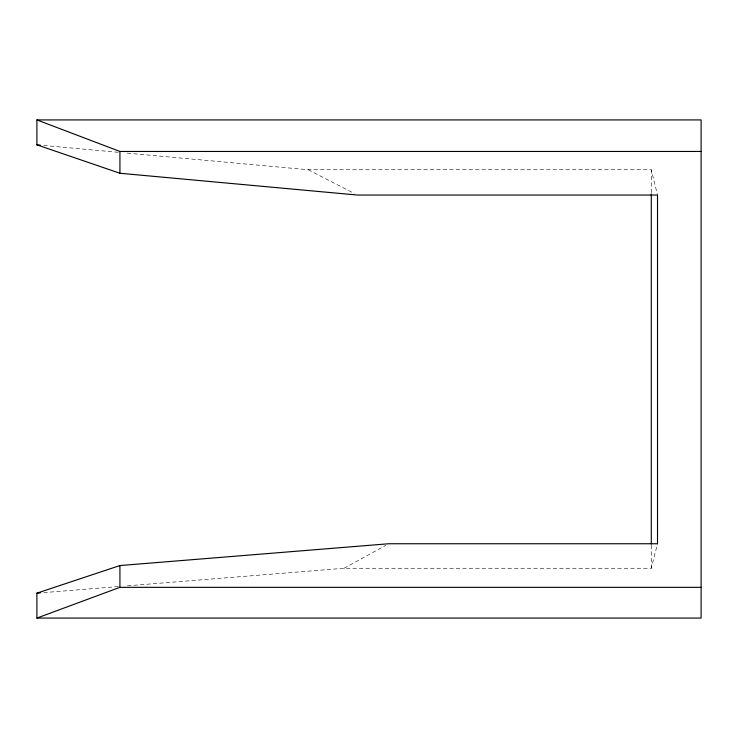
<?xml version="1.0" encoding="UTF-8"?>
<svg xmlns="http://www.w3.org/2000/svg" width="738" height="738" viewBox="0 0 738 738"><rect width="100%" height="100%" fill="white"/><g stroke="black" fill="none" stroke-linecap="round" stroke-linejoin="round"><path stroke-width="0.55" stroke-dasharray="3.69 2.77" d="M127.453 585.824L344.092 568.26L651.285 568.26L657.512 543.749M344.092 568.26L385.743 545.391M43.782 592.614L118.283 586.572M127.342 153.135L308.226 169.74L651.285 169.74L657.512 195.044M43.773 145.46L118.181 152.296M308.226 169.74L354.268 193.467M651.285 169.74L651.285 192.775M651.285 545.225L651.285 568.26"/><path stroke-width="1.11" d="M36.9 618.075L701.1 618.075L701.1 119.925L36.9 119.925L36.9 144.833L119.925 173.255L357.34 195.044L657.512 195.044L657.512 543.749L388.714 543.749L119.925 565.548L36.9 593.168L36.9 618.075L119.925 587.337L701.1 587.337M36.9 593.168L40.341 592.891M36.9 119.925L119.925 151.456L701.1 151.456M36.9 144.833L40.332 145.146M651.285 193.928L651.285 544.072M119.925 151.456L119.925 173.255M119.925 565.548L119.925 587.337"/></g></svg>
